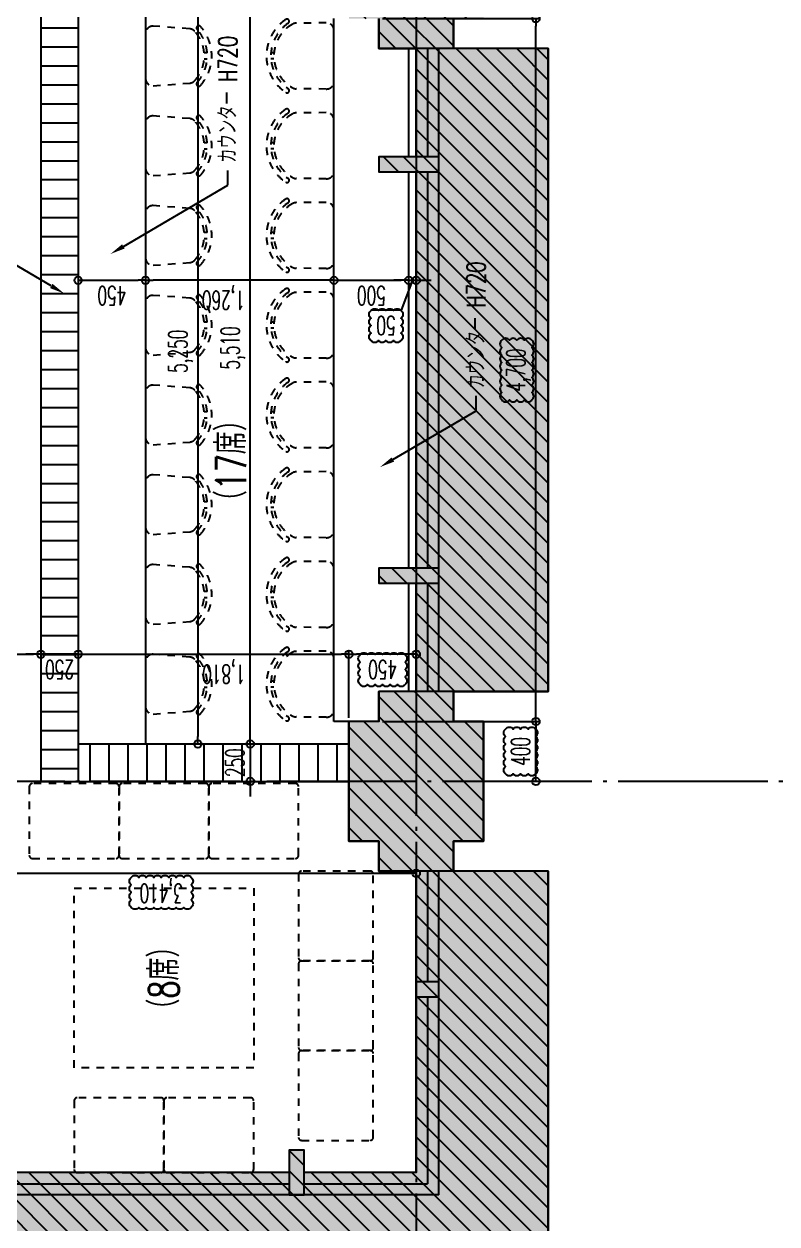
# Model space of a CAD drawing. Header units: millimetres. Extents: x -67913 to 128525, y -54442 to 63422.
# Drawn here: x 107512 to 112546, y 3191 to 11214 of the extents above; entities that cross this region are included whole.
import ezdxf
from ezdxf import colors
from ezdxf.entities.mleader import LeaderData, LeaderLine
from ezdxf.enums import TextEntityAlignment as Align
from ezdxf.math import Vec2, Vec3

# ---------------------------------------------------------------- set-up
doc = ezdxf.new("R2010")
doc.units = ezdxf.units.MM
doc.header["$LTSCALE"] = 500
doc.header["$PDMODE"] = 35
doc.linetypes.add('AXIS', pattern=[2.35, 2, -0.15, 0.05, -0.15])
doc.linetypes.add('DD3', pattern=[0.2, 0.1, -0.1])
doc.layers.get('0').update_dxf_attribs({"plot": 0})
for name, color, linetype in [('020KijnSn', 1, 'AXIS'), ('143Hatch8', 5, 'Continuous'), ('143Solid8', 253, 'Continuous'), ('153RcSee8', 2, 'Continuous'), ('220Kabe9', 7, 'Continuous'), ('230Kaik9', 7, 'Continuous'), ('270SiagSp', 8, 'Continuous'), ('302Dansa', 5, 'Continuous'), ('320Step', 4, 'Continuous'), ('350Kigu', 4, 'Continuous'), ('360Kagu', 3, 'DD3'), ('373YukaSp', 8, 'Continuous'), ('390Kigo', 8, 'Continuous'), ('391kigoHor', 10, 'Continuous')]:
    doc.layers.add(name, color=color, linetype=linetype)
doc.layers.add('HOJO', color=211, linetype='Continuous', plot=False)
doc.styles.add('Annotative', font='simplex.shx', dxfattribs={"width": 0.7, "bigfont": 'extfont2.shx'})
doc.styles.add('Dim', font='simplex.shx', dxfattribs={"width": 0.6, "bigfont": 'extfont2.shx'})
doc.styles.get("Standard").update_dxf_attribs({"font": 'simplex.shx', "width": 0.7, "bigfont": 'extfont2.shx'})
doc.dimstyles.new('PRO1-50', dxfattribs={"dimscale": 50, "dimtxt": 2.5, "dimasz": 1, "dimexe": 0.5, "dimexo": 0.5, "dimgap": 0.8, "dimtad": 1, "dimdec": 3, "dimdsep": 46, "dimlunit": 6, "dimtxsty": 'Dim', "dimblk": 'ORIGIN', "dimcen": 0, "dimadec": 3, "dimazin": 2, "dimtfac": 1, "dimtdec": 3, "dimtix": 1, "dimtmove": 2, "dimatfit": 3, "dimldrblk": 'ORIGIN', "dimfxl": 0, "dimarcsym": 0})

# ---------------------------------------------------------------- blocks, each defined once
blk = doc.blocks.new('_Origin')
at = {"color": 0, "linetype": 'ByBlock', "lineweight": -2}
blk.add_line((0, 0), (-1, 0), dxfattribs=at)
blk.add_circle((0, 0), 0.5, dxfattribs=at)
blk = doc.blocks.new('*D696')
at = {"layer": '270SiagSp', "color": 0, "lineweight": -2, "transparency": 16777216}
for p, q in [((106724.6, 4860), (106724.6, 5560)), ((110084.6, 5535), (106774.6, 5535))]:
    blk.add_line(p, q, dxfattribs=at)
at = {"layer": 'Defpoints', "color": 0, "transparency": 16777216}
for p in [(106724.6, 5535), (110134.6, 5535), (106724.6, 4835)]:
    blk.add_point(p, dxfattribs=at)
at = {"layer": '270SiagSp', "color": 0, "lineweight": -2, "transparency": 16777216, "xscale": 50, "yscale": 50, "zscale": 50, "rotation": 180}
blk.add_blockref('_Origin', (106724.6, 5535), dxfattribs=at)
at = {"layer": '270SiagSp', "color": 0, "lineweight": -2, "transparency": 16777216, "xscale": 50, "yscale": 50, "zscale": 50}
blk.add_blockref('_Origin', (110134.6, 5535), dxfattribs=at)
at = {"layer": '270SiagSp', "color": 0, "transparency": 16777216, "insert": (108429.6, 5420.6), "char_height": 125, "attachment_point": 5, "rotation": 180, "style": 'Dim'}
blk.add_mtext('3,410', dxfattribs=at)
blk = doc.blocks.new('*D698')
at = {"layer": '270SiagSp', "color": 0, "lineweight": -2, "transparency": 16777216}
for p, q in [((109909.6, 11250), (110959.6, 11250)), ((110934.6, 6600), (110934.6, 11200)), ((109909.6, 6550), (110959.6, 6550))]:
    blk.add_line(p, q, dxfattribs=at)
at = {"layer": 'Defpoints', "color": 0, "transparency": 16777216}
for p in [(109884.6, 11250), (110934.6, 11250), (109884.6, 6550)]:
    blk.add_point(p, dxfattribs=at)
at = {"layer": '270SiagSp', "color": 0, "lineweight": -2, "transparency": 16777216, "xscale": 50, "yscale": 50, "zscale": 50}
for p, rotation in [((110934.6, 11250), 90), ((110934.6, 6550), 270)]:
    blk.add_blockref('_Origin', p, dxfattribs=dict(at, rotation=rotation))
at = {"layer": '270SiagSp', "color": 0, "transparency": 16777216, "insert": (110820.2, 8900), "char_height": 125, "attachment_point": 5, "rotation": 90, "style": 'Dim'}
blk.add_mtext('4,700', dxfattribs=at)
blk = doc.blocks.new('*D699')
at = {"layer": '270SiagSp', "color": 0, "lineweight": -2, "transparency": 16777216}
for p, q in [((109909.6, 6550), (110959.6, 6550)), ((110934.6, 6200), (110934.6, 6500))]:
    blk.add_line(p, q, dxfattribs=at)
at = {"layer": 'Defpoints', "color": 0, "transparency": 16777216}
for p in [(109884.6, 6550), (110934.6, 6550), (110934.6, 6150)]:
    blk.add_point(p, dxfattribs=at)
at = {"layer": '270SiagSp', "color": 0, "lineweight": -2, "transparency": 16777216, "xscale": 50, "yscale": 50, "zscale": 50}
for p, rotation in [((110934.6, 6550), 90), ((110934.6, 6150), 270)]:
    blk.add_blockref('_Origin', p, dxfattribs=dict(at, rotation=rotation))
at = {"layer": '270SiagSp', "color": 0, "transparency": 16777216, "insert": (110832.1, 6350), "char_height": 125, "attachment_point": 5, "rotation": 90, "style": 'Dim'}
blk.add_mtext('400', dxfattribs=at)
blk = doc.blocks.new('*D721')
at = {"layer": '373YukaSp', "color": 0, "lineweight": -2, "transparency": 16777216}
for p, q in [((110034.6, 9500), (109984.6, 9500)), ((110109.6, 9500), (110032.9, 9300)), ((110084.6, 9500), (110134.6, 9500)), ((110084.6, 9500), (110134.6, 9500)), ((110184.6, 9500), (110234.6, 9500)), ((110032.9, 9300), (109831.5, 9300))]:
    blk.add_line(p, q, dxfattribs=at)
at = {"layer": 'Defpoints', "color": 0, "transparency": 16777216}
for p in [(110084.6, 9500), (110134.6, 9500), (110134.6, 9500)]:
    blk.add_point(p, dxfattribs=at)
at = {"layer": '373YukaSp', "color": 0, "lineweight": -2, "transparency": 16777216, "xscale": 50, "yscale": 50, "zscale": 50}
blk.add_blockref('_Origin', (110084.6, 9500), dxfattribs=at)
at = {"layer": '373YukaSp', "color": 0, "lineweight": -2, "transparency": 16777216, "xscale": 50, "yscale": 50, "zscale": 50, "rotation": 180}
blk.add_blockref('_Origin', (110134.6, 9500), dxfattribs=at)
at = {"layer": '373YukaSp', "color": 0, "transparency": 16777216, "insert": (109932.2, 9197.5), "char_height": 125, "attachment_point": 5, "rotation": 180, "style": 'Dim'}
blk.add_mtext('50', dxfattribs=at)
blk = doc.blocks.new('*D722')
at = {"layer": '373YukaSp', "color": 0, "lineweight": -2, "transparency": 16777216}
blk.add_line((109634.6, 9500), (110034.6, 9500), dxfattribs=at)
at = {"layer": 'Defpoints', "color": 0, "transparency": 16777216}
for p in [(109584.6, 9500), (110084.6, 9500), (110084.6, 9500)]:
    blk.add_point(p, dxfattribs=at)
at = {"layer": '373YukaSp', "color": 0, "lineweight": -2, "transparency": 16777216, "xscale": 50, "yscale": 50, "zscale": 50, "rotation": 180}
blk.add_blockref('_Origin', (109584.6, 9500), dxfattribs=at)
at = {"layer": '373YukaSp', "color": 0, "lineweight": -2, "transparency": 16777216, "xscale": 50, "yscale": 50, "zscale": 50}
blk.add_blockref('_Origin', (110084.6, 9500), dxfattribs=at)
at = {"layer": '373YukaSp', "color": 0, "transparency": 16777216, "insert": (109834.6, 9397.5), "char_height": 125, "attachment_point": 5, "rotation": 180, "style": 'Dim'}
blk.add_mtext('500', dxfattribs=at)
blk = doc.blocks.new('*D713')
at = {"layer": '270SiagSp', "color": 0, "lineweight": -2, "transparency": 16777216}
blk.add_line((109534.6, 9500), (108374.6, 9500), dxfattribs=at)
at = {"layer": 'Defpoints', "color": 0, "transparency": 16777216}
for p in [(108324.6, 9500), (108324.6, 9500), (109584.6, 9500)]:
    blk.add_point(p, dxfattribs=at)
at = {"layer": '270SiagSp', "color": 0, "lineweight": -2, "transparency": 16777216, "xscale": 50, "yscale": 50, "zscale": 50, "rotation": 180}
blk.add_blockref('_Origin', (108324.6, 9500), dxfattribs=at)
at = {"layer": '270SiagSp', "color": 0, "lineweight": -2, "transparency": 16777216, "xscale": 50, "yscale": 50, "zscale": 50}
blk.add_blockref('_Origin', (109584.6, 9500), dxfattribs=at)
at = {"layer": '270SiagSp', "color": 0, "transparency": 16777216, "insert": (108846, 9385.6), "char_height": 125, "attachment_point": 5, "rotation": 180, "style": 'Dim', "bg_fill": 3, "box_fill_scale": 1.1, "bg_fill_color": 256, "bg_fill_true_color": 13158600, "bg_fill_transparency": 0}
blk.add_mtext('1,260', dxfattribs=at)
blk = doc.blocks.new('*D714')
at = {"layer": '270SiagSp', "color": 0, "lineweight": -2, "transparency": 16777216}
blk.add_line((107924.6, 9500), (108274.6, 9500), dxfattribs=at)
at = {"layer": 'Defpoints', "color": 0, "transparency": 16777216}
for p in [(107874.6, 9500), (108324.6, 9500), (108324.6, 9500)]:
    blk.add_point(p, dxfattribs=at)
at = {"layer": '270SiagSp', "color": 0, "lineweight": -2, "transparency": 16777216, "xscale": 50, "yscale": 50, "zscale": 50, "rotation": 180}
blk.add_blockref('_Origin', (107874.6, 9500), dxfattribs=at)
at = {"layer": '270SiagSp', "color": 0, "lineweight": -2, "transparency": 16777216, "xscale": 50, "yscale": 50, "zscale": 50}
blk.add_blockref('_Origin', (108324.6, 9500), dxfattribs=at)
at = {"layer": '270SiagSp', "color": 0, "transparency": 16777216, "insert": (108099.6, 9397.5), "char_height": 125, "attachment_point": 5, "rotation": 180, "style": 'Dim'}
blk.add_mtext('450', dxfattribs=at)
blk = doc.blocks.new('*D715')
at = {"layer": '270SiagSp', "color": 0, "lineweight": -2, "transparency": 16777216}
for p, q in [((107574.6, 7000), (107524.6, 7000)), ((107874.6, 7000), (107624.6, 7000)), ((107924.6, 7000), (107974.6, 7000))]:
    blk.add_line(p, q, dxfattribs=at)
at = {"layer": 'Defpoints', "color": 0, "transparency": 16777216}
for p in [(107624.6, 7000), (107624.6, 7000), (107874.6, 7000)]:
    blk.add_point(p, dxfattribs=at)
at = {"layer": '270SiagSp', "color": 0, "lineweight": -2, "transparency": 16777216, "xscale": 50, "yscale": 50, "zscale": 50}
blk.add_blockref('_Origin', (107624.6, 7000), dxfattribs=at)
at = {"layer": '270SiagSp', "color": 0, "lineweight": -2, "transparency": 16777216, "xscale": 50, "yscale": 50, "zscale": 50, "rotation": 180}
blk.add_blockref('_Origin', (107874.6, 7000), dxfattribs=at)
at = {"layer": '270SiagSp', "color": 0, "transparency": 16777216, "insert": (107749.6, 6897.5), "char_height": 125, "attachment_point": 5, "rotation": 180, "style": 'Dim'}
blk.add_mtext('250', dxfattribs=at)
blk = doc.blocks.new('*D716')
at = {"layer": '270SiagSp', "color": 0, "lineweight": -2, "transparency": 16777216}
blk.add_line((106774.6, 7000), (107574.6, 7000), dxfattribs=at)
at = {"layer": 'Defpoints', "color": 0, "transparency": 16777216}
for p in [(106724.6, 7000), (107624.6, 7000), (107624.6, 7000)]:
    blk.add_point(p, dxfattribs=at)
at = {"layer": '270SiagSp', "color": 0, "lineweight": -2, "transparency": 16777216, "xscale": 50, "yscale": 50, "zscale": 50, "rotation": 180}
blk.add_blockref('_Origin', (106724.6, 7000), dxfattribs=at)
at = {"layer": '270SiagSp', "color": 0, "lineweight": -2, "transparency": 16777216, "xscale": 50, "yscale": 50, "zscale": 50}
blk.add_blockref('_Origin', (107624.6, 7000), dxfattribs=at)
at = {"layer": '270SiagSp', "color": 0, "transparency": 16777216, "insert": (107211.5, 6897.5), "char_height": 125, "attachment_point": 5, "rotation": 180, "style": 'Dim'}
blk.add_mtext('有効 900', dxfattribs=at)
blk = doc.blocks.new('*D725')
at = {"layer": '270SiagSp', "color": 0, "lineweight": -2, "transparency": 16777216}
for p, q in [((107924.6, 7000), (109634.6, 7000)), ((109684.6, 6575), (109684.6, 7025))]:
    blk.add_line(p, q, dxfattribs=at)
at = {"layer": 'Defpoints', "color": 0, "transparency": 16777216}
for p in [(107874.6, 7000), (109684.6, 7000), (109684.6, 6550)]:
    blk.add_point(p, dxfattribs=at)
at = {"layer": '270SiagSp', "color": 0, "lineweight": -2, "transparency": 16777216, "xscale": 50, "yscale": 50, "zscale": 50, "rotation": 180}
blk.add_blockref('_Origin', (107874.6, 7000), dxfattribs=at)
at = {"layer": '270SiagSp', "color": 0, "lineweight": -2, "transparency": 16777216, "xscale": 50, "yscale": 50, "zscale": 50}
blk.add_blockref('_Origin', (109684.6, 7000), dxfattribs=at)
at = {"layer": '270SiagSp', "color": 0, "transparency": 16777216, "insert": (108848.3, 6885.6), "char_height": 125, "attachment_point": 5, "rotation": 180, "style": 'Dim', "bg_fill": 3, "box_fill_scale": 1.1, "bg_fill_color": 256, "bg_fill_true_color": 13158600, "bg_fill_transparency": 0}
blk.add_mtext('1,810', dxfattribs=at)
blk = doc.blocks.new('*D726')
at = {"layer": '270SiagSp', "color": 0, "lineweight": -2, "transparency": 16777216}
for p, q in [((108349.6, 11910), (109049.6, 11910)), ((109024.6, 6450), (109024.6, 11860))]:
    blk.add_line(p, q, dxfattribs=at)
at = {"layer": 'Defpoints', "color": 0, "transparency": 16777216}
for p in [(108324.6, 11910), (109024.6, 11910), (109024.6, 6400)]:
    blk.add_point(p, dxfattribs=at)
at = {"layer": '270SiagSp', "color": 0, "lineweight": -2, "transparency": 16777216, "xscale": 50, "yscale": 50, "zscale": 50}
for p, rotation in [((109024.6, 11910), 90), ((109024.6, 6400), 270)]:
    blk.add_blockref('_Origin', p, dxfattribs=dict(at, rotation=rotation))
at = {"layer": '270SiagSp', "color": 0, "transparency": 16777216, "insert": (108910.2, 9047.6), "char_height": 125, "attachment_point": 5, "rotation": 90, "style": 'Dim'}
blk.add_mtext('5,510', dxfattribs=at)
blk = doc.blocks.new('*D710')
at = {"layer": '270SiagSp', "color": 0, "lineweight": -2, "transparency": 16777216}
for p, q in [((109024.6, 6450), (109024.6, 6500)), ((109024.6, 6400), (109024.6, 6150)), ((109024.6, 6100), (109024.6, 6050))]:
    blk.add_line(p, q, dxfattribs=at)
at = {"layer": 'Defpoints', "color": 0, "transparency": 16777216}
for p in [(109024.6, 6400), (109024.6, 6150), (109024.6, 6150)]:
    blk.add_point(p, dxfattribs=at)
at = {"layer": '270SiagSp', "color": 0, "lineweight": -2, "transparency": 16777216, "xscale": 50, "yscale": 50, "zscale": 50}
for p, rotation in [((109024.6, 6400), 270), ((109024.6, 6150), 90)]:
    blk.add_blockref('_Origin', p, dxfattribs=dict(at, rotation=rotation))
at = {"layer": '270SiagSp', "color": 0, "transparency": 16777216, "insert": (108922.1, 6275), "char_height": 125, "attachment_point": 5, "rotation": 90, "style": 'Dim'}
blk.add_mtext('250', dxfattribs=at)
blk = doc.blocks.new('*D712')
at = {"layer": '270SiagSp', "color": 0, "lineweight": -2, "transparency": 16777216}
blk.add_line((108674.6, 11600), (108674.6, 6450), dxfattribs=at)
at = {"layer": 'Defpoints', "color": 0, "transparency": 16777216}
for p in [(108674.6, 11650), (108674.6, 6400), (108674.6, 6400)]:
    blk.add_point(p, dxfattribs=at)
at = {"layer": '270SiagSp', "color": 0, "lineweight": -2, "transparency": 16777216, "xscale": 50, "yscale": 50, "zscale": 50}
for p, rotation in [((108674.6, 11650), 90), ((108674.6, 6400), 270)]:
    blk.add_blockref('_Origin', p, dxfattribs=dict(at, rotation=rotation))
at = {"layer": '270SiagSp', "color": 0, "transparency": 16777216, "insert": (108560.2, 9025), "char_height": 125, "attachment_point": 5, "rotation": 90, "style": 'Dim'}
blk.add_mtext('5,250', dxfattribs=at)
blk = doc.blocks.new('*D729')
at = {"layer": '270SiagSp', "color": 0, "lineweight": -2, "transparency": 16777216}
for p, q in [((109684.6, 6575), (109684.6, 7025)), ((110084.6, 7000), (109734.6, 7000))]:
    blk.add_line(p, q, dxfattribs=at)
at = {"layer": 'Defpoints', "color": 0, "transparency": 16777216}
for p in [(109684.6, 7000), (110134.6, 7000), (109684.6, 6550)]:
    blk.add_point(p, dxfattribs=at)
at = {"layer": '270SiagSp', "color": 0, "lineweight": -2, "transparency": 16777216, "xscale": 50, "yscale": 50, "zscale": 50, "rotation": 180}
blk.add_blockref('_Origin', (109684.6, 7000), dxfattribs=at)
at = {"layer": '270SiagSp', "color": 0, "lineweight": -2, "transparency": 16777216, "xscale": 50, "yscale": 50, "zscale": 50}
blk.add_blockref('_Origin', (110134.6, 7000), dxfattribs=at)
at = {"layer": '270SiagSp', "color": 0, "transparency": 16777216, "insert": (109909.6, 6897.5), "char_height": 125, "attachment_point": 5, "rotation": 180, "style": 'Dim', "bg_fill": 3, "box_fill_scale": 1.1, "bg_fill_color": 256, "bg_fill_true_color": 13158600, "bg_fill_transparency": 0}
blk.add_mtext('450', dxfattribs=at)
blk = doc.blocks.new('ローカウンターチェア')
blk.add_lwpolyline([(73483, 48995.5, 0.191953), (73466.8, 49028.8), (73465.9, 49029.6, 0.165258), (73321.8, 49092.2), (73321.8, 49112.2, -0.166896), (73479.4, 49044.4, 1.000187), (73499.5, 49066.6, 0.38619), (73104, 49066.6, 1.000331), (73124.2, 49044.4, -0.166984), (73281.8, 49112.2), (73281.8, 49092.2, 0.16686), (73136.6, 49028.6, 0.190435), (73120.5, 48995.5), (73102.1, 48750, 0.414214), (73152.1, 48700), (73451.4, 48700, 0.414214), (73501.4, 48750)], format="xyb", close=True)
blk = doc.blocks.new('O2スツール')
for p, q in [((122816.7, 47821.8), (122615.6, 47820.1)), ((122868.4, 47429.9), (122868.4, 47771.8)), ((122417.1, 47620.9), (122416.4, 47620.9)), ((122417.1, 47580.9), (122416.4, 47580.9)), ((122467.2, 47620.9), (122447.2, 47620.9)), ((122467.2, 47580.9), (122447.2, 47580.9)), ((122816.9, 47379.9), (122615.7, 47381.4))]:
    blk.add_line(p, q)
for centre, radius, start, end in [((122710, 47600.8), 293.6, 123.93982, 236.09298), ((122710.5, 47600.8), 264.1, 124.01688, 236.01593), ((122554.4, 47832.1), 14.9, 303.95581, 123.95581), ((122616, 47770.1), 50, 90.47321, 119.08629), ((122818.4, 47771.8), 50, 0, 91.91602), ((122710.1, 47600.8), 243.7, 119.06924, 240.96357), ((122818.4, 47429.9), 50, 268.08398, 0), ((122554.6, 47369.5), 14.9, 236.07699, 56.07699), ((122616.1, 47431.4), 50, 240.94651, 269.55959)]:
    blk.add_arc(centre, radius, start, end)
blk = doc.blocks.new('1掛けベンチ背もたれなし')
blk.add_lwpolyline([(580, 500), (20, 500, 0.414214), (0, 480), (0, 20, 0.414214), (20, 0), (580, 0, 0.414214), (600, 20), (600, 480, 0.414214)], format="xyb", close=True)

msp = doc.modelspace()

# ---------------------------------------------------------------- hatches: boundary and pattern name
at = {"layer": '143Hatch8', "linetype": 'Continuous'}
h = msp.add_hatch(dxfattribs=at)
h.set_pattern_fill('ANSI31', scale=30, angle=270)
h.set_pattern_definition([(315, (77134.61, 0), (67.35192, 67.35192), [])])
h.paths.add_polyline_path([(111017.4359, 5550), (111017.4359, 2600), (99234.6088, 2600), (99234.6088, 1025), (99509.6088, 1025), (99509.6088, 725), (104259.6088, 725), (104259.6088, 1025), (105009.6088, 1025), (105009.6088, 275), (104259.6088, 275), (104259.6088, 575), (99509.6088, 575), (99509.6088, 275), (98759.6088, 275), (98759.6088, 1025), (99084.6088, 1025), (99084.6088, 1910), (98934.6088, 1910), (98934.6088, 2010), (99084.6088, 2010), (99084.6088, 3385), (98139.6088, 3385), (98139.6088, 3535), (100034.6088, 3535), (100034.6088, 3685), (100134.6088, 3685), (100134.6088, 3535), (103034.6088, 3535), (103034.6088, 3685), (103134.6088, 3685), (103134.6088, 3535), (103934.6088, 3535), (103934.6088, 3685), (104034.6088, 3685), (104034.6088, 3535), (105234.6088, 3535), (105234.6088, 3685), (105334.6088, 3685), (105334.6088, 3535), (106134.6088, 3535), (106134.6088, 3685), (106234.6088, 3685), (106234.6088, 3535), (109284.6088, 3535), (109284.6088, 3685), (109384.6088, 3685), (109384.6088, 3535), (110134.6088, 3535), (110134.6088, 5550), (109884.6088, 5550), (109884.6088, 5750), (109684.6088, 5750), (109684.6088, 6550), (109884.6088, 6550), (109884.6088, 6750), (110134.6088, 6750), (110134.6088, 7475), (109884.6088, 7475), (109884.6088, 7575), (110134.6088, 7575), (110134.6088, 10225), (109884.6088, 10225), (109884.6088, 10325), (110134.6088, 10325), (110134.6088, 11050), (109884.6088, 11050), (109884.6088, 11250), (109684.6088, 11250), (109684.6088, 12050), (109884.6088, 12050), (109884.6088, 12250), (110134.6088, 12250), (110134.6088, 12990), (110284.6088, 12990), (110284.6088, 12891.0919), (111017.4359, 12890.9266), (111017.4359, 12250), (110384.6088, 12250), (110384.6088, 12050), (110584.6088, 12050), (110584.6088, 11250), (110384.6088, 11250), (110384.6088, 11050), (111017.4359, 11050), (111017.4359, 6750), (110384.6088, 6750), (110384.6088, 6550), (110584.6086, 6550), (110584.6088, 5750), (110384.6088, 5750), (110384.6088, 5550)])
at = {"layer": '143Solid8'}
msp.add_hatch(color=254, dxfattribs=at).paths.add_polyline_path([(82259.6088, 275), (82259.6088, -5069.8575), (82174.3863, -5197.6915), (82175.7285, -5198.5175), (81434.2303, -6310.758), (81408.8337, -6355.2134), (81472.3415, -6450.4784), (82178.7577, -7510.1023), (82259.6088, -7631.3793), (82259.6088, -11436.0199), (82488.4472, -11436.0199), (82488.4472, -12102.8779), (76759.8739, -12102.8779), (76759.8739, -19728.7338), (110515.681, -19728.7338), (110515.5658, -12979.3439), (106673.2587, -12979.3439), (106673.2587, -143.9096), (105009.6088, -143.9096), (105009.6088, 97.433), (99509.6088, 95.636), (99509.6088, 575), (104259.6088, 575), (104259.6088, 275), (105009.6088, 275), (105009.6088, 1025), (104259.6088, 1025), (104259.6088, 725), (99509.6088, 725), (99509.6088, 1025), (99234.6088, 1025), (99234.6088, 2600), (111017.4359, 2600), (111017.4359, 5550), (110384.6088, 5550), (110384.6088, 5750), (110584.6088, 5750), (110584.6088, 6550), (110384.6088, 6550), (110384.6088, 6750), (111017.4359, 6750), (111017.4359, 11050), (110384.6088, 11050), (110384.6088, 11250), (110584.6088, 11250), (110584.6088, 12050), (110384.6088, 12050), (110384.6088, 12250), (111017.4359, 12250), (111017.4359, 12890.9266), (110284.6088, 12891.0919), (110284.6088, 12990), (110134.6088, 12990), (110134.6088, 12250), (109884.6088, 12250), (109884.6088, 12050), (109684.6088, 12050), (109684.6088, 11250), (109884.6088, 11250), (109884.6088, 11050), (110134.6088, 11050), (110134.6088, 10325), (109884.6088, 10325), (109884.6088, 10225), (110134.6088, 10225), (110134.6088, 7575), (109884.6088, 7575), (109884.6088, 7475), (110134.6088, 7475), (110134.6088, 6750), (109884.6088, 6750), (109884.6088, 6550), (109684.6088, 6550), (109684.6088, 5750), (109884.6088, 5750), (109884.6088, 5550), (110134.6088, 5550), (110134.6088, 3535), (109384.6088, 3535), (109384.6088, 3685), (109284.6088, 3685), (109284.6088, 3535), (106234.6088, 3535), (106234.6088, 3685), (106134.6088, 3685), (106134.6088, 3535), (105334.6088, 3535), (105334.6088, 3685), (105234.6088, 3685), (105234.6088, 3535), (104034.6088, 3535), (104034.6088, 3685), (103934.6088, 3685), (103934.6088, 3535), (103134.6088, 3535), (103134.6088, 3685), (103034.6088, 3685), (103034.6088, 3535), (100134.6088, 3535), (100134.6088, 3685), (100034.6088, 3685), (100034.6088, 3535), (98154.6088, 3535), (98154.6088, 3520), (98139.6088, 3520), (98139.6088, 3400), (98139.6088, 3385), (94759.6088, 3385), (94759.6088, 3535), (86064.6088, 3535), (86064.6088, 1025), (84414.6088, 1025), (84414.6088, 425), (83009.6088, 425), (83009.6088, 1025), (82259.6088, 1025), (82259.6088, 425), (77509.6088, 425), (77509.6088, 1025), (77189.6088, 1025), (77189.6088, 5775), (77659.6088, 5775), (77659.6088, 6525), (77189.6088, 6525), (77189.6088, 11275), (77659.6088, 11275), (77659.6088, 12025), (77189.6088, 12025), (77189.6088, 16775), (77659.6088, 16775), (77659.6088, 17525), (77189.6088, 17525), (77189.6088, 22275), (77659.6088, 22275), (77659.6088, 23025), (77189.6088, 23025), (77189.6088, 27775), (77509.6088, 27775), (77509.6088, 28400), (82259.6088, 28400), (82259.6088, 27775), (83009.6088, 27775), (83009.6088, 28550), (76759.6088, 28550), (76759.6088, 27775), (77014.6088, 27775), (77014.6088, 23025), (76759.6088, 23025), (76759.6088, 22275), (77014.6088, 22275), (77014.6088, 17525), (76759.6088, 17525), (76759.6088, 16775), (77014.6088, 16775), (77014.6088, 12025), (76759.6088, 12025), (76759.6088, 11275), (77014.6088, 11275), (77014.6088, 6525), (76759.6088, 6525), (76759.6088, 5775), (77014.6088, 5774.7849), (77014.6088, 1025), (76759.6088, 1025), (76759.6088, 275)])
at = {"layer": '302Dansa'}
h = msp.add_hatch(dxfattribs=at)
h.set_pattern_fill('LINE', color=256, scale=40)
h.set_pattern_definition([(0, (107624.61, 9030), (0, 127), [])])
h.paths.add_polyline_path([(107874.6088, 11910), (107624.6088, 11910), (107624.6088, 6150), (107874.6088, 6150)])
h = msp.add_hatch(dxfattribs=at)
h.set_pattern_fill('LINE', color=256, scale=40, angle=90)
h.set_pattern_definition([(90, (108462.11, 6400), (-127, 8e-15), [])])
h.paths.add_polyline_path([(109684.6088, 6400), (107874.6088, 6400), (107874.6088, 6150), (109684.6088, 6150)])

# ---------------------------------------------------------------- linework, layer by layer
at = {"layer": '020KijnSn'}
for p, q in [((110134.6088, 37470), (110134.6088, -23200)), ((114834.6088, 6150), (72434.6088, 6150))]:
    msp.add_line(p, q, dxfattribs=at)
at = {"layer": '153RcSee8', "color": 4}
for p, q in [((111017.4359, 11050), (110384.6088, 11050)), ((111017.4359, 11050), (111017.4359, 6750)), ((111017.4359, 6750), (110384.6088, 6750)), ((111017.4359, 5550), (110384.6088, 5550)), ((111017.4359, 5550), (111017.4359, 2600))]:
    msp.add_line(p, q, dxfattribs=at)
at = {"layer": '220Kabe9'}
for p, q in [((109884.6088, 11050), (109884.6088, 11250)), ((110384.6088, 11250), (110384.6088, 11050)), ((110384.6088, 11050), (109884.6088, 11050)), ((109884.6088, 6550), (109884.6088, 6750)), ((110384.6088, 6750), (109884.6088, 6750)), ((110384.6088, 6750), (110384.6088, 6550)), ((109684.6088, 5750), (109684.6088, 6550)), ((109884.6088, 6550), (109684.6088, 6550)), ((110584.6088, 6550), (110384.6088, 6550)), ((110584.6088, 6550), (110584.6088, 5750)), ((109884.6088, 5750), (109684.6088, 5750)), ((109884.6088, 5550), (109884.6088, 5750)), ((110384.6088, 5750), (110384.6088, 5550)), ((110584.6088, 5750), (110384.6088, 5750)), ((110384.6088, 5550), (109884.6088, 5550))]:
    msp.add_line(p, q, dxfattribs=at)
at = {"layer": '230Kaik9', "color": 5}
for p, q in [((110134.6088, 10325), (110134.6088, 11050)), ((110284.6088, 6750), (110284.6088, 11050)), ((110134.6088, 7575), (110134.6088, 10225)), ((110134.6088, 6750), (110134.6088, 7475)), ((110134.6088, 3535), (110134.6088, 5550)), ((110284.6088, 3385), (110284.6088, 5550)), ((109284.6088, 3535), (106234.6088, 3535)), ((110134.6088, 3535), (109384.6088, 3535)), ((110284.6088, 3385), (100134.6088, 3385))]:
    msp.add_line(p, q, dxfattribs=at)
at = {"layer": '230Kaik9'}
for p, q in [((110209.6088, 11050), (110209.6088, 10325)), ((110209.6088, 10225), (110209.6088, 7575)), ((110209.6088, 7475), (110209.6088, 6750)), ((110209.6088, 5550), (110209.6088, 4810)), ((110209.6088, 4710), (110209.6088, 3460)), ((106234.6088, 3460), (109284.6088, 3460)), ((109384.6088, 3460), (110209.6088, 3460))]:
    msp.add_line(p, q, dxfattribs=at)
for points in [[(109884.6088, 10225), (110284.6088, 10225), (110284.6088, 10325), (109884.6088, 10325)], [(109884.6088, 7475), (110284.6088, 7475), (110284.6088, 7575), (109884.6088, 7575)], [(110134.6088, 4710), (110284.6088, 4710), (110284.6088, 4810), (110134.6088, 4810)], [(109284.6088, 3685), (109284.6088, 3385), (109384.6088, 3385), (109384.6088, 3685)]]:
    msp.add_lwpolyline(points, close=True, dxfattribs=at)
at = {"layer": '320Step'}
msp.add_line((107624.6088, 6150), (106724.6088, 6150), dxfattribs=at)
at = {"layer": '350Kigu'}
for p, q in [((107624.6088, 11910), (107624.6088, 6150)), ((107874.6088, 11910), (107874.6088, 6150)), ((108324.6088, 11910), (108324.6088, 6400)), ((109584.6088, 6550), (109584.6088, 11250)), ((110084.6088, 10325), (110084.6088, 11050)), ((110084.6088, 7575), (110084.6088, 10225)), ((109684.6088, 6550), (109584.6088, 6550)), ((107874.6088, 6400), (109684.6088, 6400)), ((109684.6088, 6400), (109684.6088, 6150)), ((107624.6088, 6150), (109684.6088, 6150))]:
    msp.add_line(p, q, dxfattribs=at)
at = {"layer": '360Kagu'}
msp.add_lwpolyline([(107847.6088, 5435), (109047.6088, 5435), (109047.6088, 4235), (107847.6088, 4235)], close=True, dxfattribs=at)
at = {"layer": '391kigoHor'}
for points in [[(110032.1878, 9097.5, -0.52056705), (109982.1878, 9097.5, -0.52056705), (109932.1878, 9097.5, -0.52056705), (109882.1878, 9097.5, -0.52056705), (109832.1878, 9097.5, -0.52056705), (109832.1878, 9147.5, -0.52056705), (109832.1878, 9197.5, -0.52056705), (109832.1878, 9247.5, -0.52056705), (109832.1878, 9297.5, -0.52056705), (109882.1878, 9297.5, -0.52056705), (109932.1878, 9297.5, -0.52056705), (109982.1878, 9297.5, -0.52056705), (110032.1878, 9297.5, -0.52056705), (110032.1878, 9247.5, -0.52056705), (110032.1878, 9197.5, -0.52056705), (110032.1878, 9147.5, -0.52056705)], [(110907.3986, 9100, 0.52056705), (110857.3986, 9100, 0.52056705), (110807.3986, 9100, 0.52056705), (110757.3986, 9100, 0.52056705), (110707.3986, 9100, 0.52056705), (110707.3986, 9050, 0.52056705), (110707.3986, 9000, 0.52056705), (110707.3986, 8950, 0.52056705), (110707.3986, 8900, 0.52056705), (110707.3986, 8850, 0.52056705), (110707.3986, 8800, 0.52056705), (110707.3986, 8750, 0.52056705), (110707.3986, 8700, 0.52056705), (110757.3986, 8700, 0.52056705), (110807.3986, 8700, 0.52056705), (110857.3986, 8700, 0.52056705), (110907.3986, 8700, 0.52056705), (110907.3986, 8750, 0.52056705), (110907.3986, 8800, 0.52056705), (110907.3986, 8850, 0.52056705), (110907.3986, 8900, 0.52056705), (110907.3986, 8950, 0.52056705), (110907.3986, 9000, 0.52056705), (110907.3986, 9050, 0.52056705)], [(110932.1088, 6200, -0.52056705), (110882.1088, 6200, -0.52056705), (110832.1088, 6200, -0.52056705), (110782.1088, 6200, -0.52056705), (110732.1088, 6200, -0.52056705), (110732.1088, 6250, -0.52056705), (110732.1088, 6300, -0.52056705), (110732.1088, 6350, -0.52056705), (110732.1088, 6400, -0.52056705), (110732.1088, 6450, -0.52056705), (110732.1088, 6500, -0.52056705), (110782.1088, 6500, -0.52056705), (110832.1088, 6500, -0.52056705), (110882.1088, 6500, -0.52056705), (110932.1088, 6500, -0.52056705), (110932.1088, 6450, -0.52056705), (110932.1088, 6400, -0.52056705), (110932.1088, 6350, -0.52056705), (110932.1088, 6300, -0.52056705), (110932.1088, 6250, -0.52056705)], [(108629.6088, 5507.7898, -0.52056705), (108629.6088, 5457.7898, -0.52056705), (108629.6088, 5407.7898, -0.52056705), (108629.6088, 5357.7898, -0.52056705), (108629.6088, 5307.7898, -0.52056705), (108579.6088, 5307.7898, -0.52056705), (108529.6088, 5307.7898, -0.52056705), (108479.6088, 5307.7898, -0.52056705), (108429.6088, 5307.7898, -0.52056705), (108379.6088, 5307.7898, -0.52056705), (108329.6088, 5307.7898, -0.52056705), (108279.6088, 5307.7898, -0.52056705), (108229.6088, 5307.7898, -0.52056705), (108229.6088, 5357.7898, -0.52056705), (108229.6088, 5407.7898, -0.52056705), (108229.6088, 5457.7898, -0.52056705), (108229.6088, 5507.7898, -0.52056705), (108279.6088, 5507.7898, -0.52056705), (108329.6088, 5507.7898, -0.52056705), (108379.6088, 5507.7898, -0.52056705), (108429.6088, 5507.7898, -0.52056705), (108479.6088, 5507.7898, -0.52056705), (108529.6088, 5507.7898, -0.52056705), (108579.6088, 5507.7898, -0.52056705)]]:
    msp.add_lwpolyline(points, format="xyb", close=True, dxfattribs=at)
at = {"layer": 'HOJO'}
for points in [[(109884.6088, 11250), (109884.6088, 11050), (110134.6088, 11050), (110134.6088, 10325), (109884.6088, 10325), (109884.6088, 10225), (110134.6088, 10225), (110134.6088, 7575), (109884.6088, 7575), (109884.6088, 7475), (110134.6088, 7475), (110134.6088, 6750), (109884.6088, 6750), (109884.6088, 6550), (109684.6088, 6550), (109684.6088, 5750), (109884.6088, 5750), (109884.6088, 5550), (110134.6088, 5550), (110134.6088, 3535), (109384.6088, 3535), (109384.6088, 3685), (109284.6088, 3685), (109284.6088, 3535), (106234.6088, 3535)], [(111017.4359, 2600), (111017.4359, 5550), (110384.6088, 5550), (110384.6088, 5750), (110584.6088, 5750), (110584.6088, 6550), (110384.6088, 6550), (110384.6088, 6750), (111017.4359, 6750), (111017.4359, 11050), (110384.6088, 11050), (110384.6088, 11250)]]:
    msp.add_lwpolyline(points, dxfattribs=at)

# ---------------------------------------------------------------- block references
at = {"layer": '360Kagu'}
for name, p in [('O2スツール', (-13283.7918, -36600.7156)), ('O2スツール', (-13283.7918, -37200.7156)), ('O2スツール', (-13283.7918, -39000.7156)), ('O2スツール', (-13283.7918, -39600.7156)), ('O2スツール', (-13283.7918, -40200.7156)), ('1掛けベンチ背もたれなし', (107547.6088, 5635)), ('1掛けベンチ背もたれなし', (108147.6088, 5635)), ('1掛けベンチ背もたれなし', (108747.6088, 5635)), ('1掛けベンチ背もたれなし', (107847.6088, 3535)), ('1掛けベンチ背もたれなし', (108447.6088, 3535))]:
    msp.add_blockref(name, p, dxfattribs=at)
for name, p, rotation in [('ローカウンターチェア', (59624.612, 84301.7781), 270), ('ローカウンターチェア', (59624.612, 83701.7781), 270), ('ローカウンターチェア', (59624.612, 83101.7781), 270), ('ローカウンターチェア', (59624.612, 81901.7781), 270), ('ローカウンターチェア', (59624.612, 81301.7781), 270), ('ローカウンターチェア', (59624.612, 80701.7781), 270), ('1掛けベンチ背もたれなし', (109847.6088, 4950), 90), ('1掛けベンチ背もたれなし', (109847.6088, 4350), 90), ('1掛けベンチ背もたれなし', (109847.6088, 3750), 90)]:
    msp.add_blockref(name, p, dxfattribs=dict(at, rotation=rotation))

# ---------------------------------------------------------------- texts
at = {"layer": '390Kigo', "width": 0.7}
for s, p in [('（17席）', (108896.6367, 8293.9667)), ('（8席）', (108447.6088, 4835))]:
    msp.add_text(s, height=200, rotation=90, dxfattribs=at).set_placement(p, align=Align.MIDDLE_CENTER)

# ---------------------------------------------------------------- dimensions: what is measured, and where the dimension line sits
at = {"layer": '270SiagSp'}
for base, p1, p2, angle, picture, middle in [((110934.6088, 11250), (109884.6088, 6550), (109884.6088, 11250), 90, '*D698', (110820.204, 8900)), ((107624.6088, 7000), (107874.6088, 7000), (107624.6088, 7000), 180, '*D715', (107749.6088, 6897.5)), ((109024.6088, 6150), (109024.6088, 6400), (109024.6088, 6150), 270, '*D710', (108922.1088, 6275)), ((110934.6088, 6550), (110934.6088, 6150), (109884.6088, 6550), 90, '*D699', (110832.1088, 6350)), ((106724.6088, 5535), (110134.6088, 5535), (106724.6088, 4835), 180, '*D696', (108429.6088, 5420.5952))]:
    dim = msp.add_linear_dim(base=base, p1=p1, p2=p2, angle=angle, dimstyle='PRO1-50', dxfattribs=at)
    dim.commit()
    dim.dimension.update_dxf_attribs({"geometry": picture, "text_midpoint": middle})
dim = msp.add_linear_dim(base=(107624.6088, 7000), p1=(106724.6088, 7000), p2=(107624.6088, 7000), dimstyle='PRO1-50', override={"dimpost": '有効 <>'}, dxfattribs=at)
dim.commit()
dim.dimension.update_dxf_attribs({"geometry": '*D716', "text_midpoint": (107211.4727, 6897.5), "dimtype": 160})
at = {"layer": '373YukaSp'}
dim = msp.add_linear_dim(base=(110084.6088, 9500), p1=(109584.6088, 9500), p2=(110084.6088, 9500), dimstyle='PRO1-50', dxfattribs=at)
dim.commit()
dim.dimension.update_dxf_attribs({"geometry": '*D722', "text_midpoint": (109834.6088, 9397.5)})
dim = msp.add_linear_dim(base=(110134.6088, 9500), p1=(110084.6088, 9500), p2=(110134.6088, 9500), angle=180, dimstyle='PRO1-50', override={"dimtmove": 1}, dxfattribs=at)
dim.commit()
dim.dimension.update_dxf_attribs({"geometry": '*D721', "text_midpoint": (109992.9021, 9300), "dimtype": 160})

# ---------------------------------------------------------------- leaders
at = {"layer": '390Kigo'}
ml = msp.add_multileader_mtext('Standard', dxfattribs=at)
ml.set_content('カウンター H720', color=256, style='Annotative')
ml.set_leader_properties()
ml.build(insert=Vec2(0, 0))
ml.multileader.update_dxf_attribs({"dogleg_length": 2, "arrow_head_size": 100})
ctx = ml.context
ctx.base_point, ctx.char_height, ctx.arrow_head_size, ctx.landing_gap_size, ctx.plane_origin, ctx.plane_x_axis, ctx.plane_y_axis = Vec3(108874.6088, 10235.4293), 125, 100, 50, Vec3(109299.4107, 4946.7038), Vec3(0, 1), Vec3(-1, 0)
notes = []
notes.append((ctx, [(0, (1, 1, 0), (108874.6088, 10135.4293), (0, 1), 100, [(0, [(108090.0934, 9676.1175)], 0, [])])]))
ctx.mtext.insert, ctx.mtext.text_direction, ctx.mtext.width, ctx.mtext.defined_height, ctx.mtext.flow_direction = Vec3(108812.1088, 10285.4293), Vec3(0, 1), 1650.600283, 55.8756, 5
ml = msp.add_multileader_mtext('Standard', dxfattribs=at)
ml.set_content('腰壁・天端:構造用合板 t15の上\\P無釉タイル H1,600', color=256, style='Annotative')
ml.set_leader_properties()
ml.build(insert=Vec2(0, 0))
ml.multileader.update_dxf_attribs({"dogleg_length": 2, "arrow_head_size": 100})
ctx = ml.context
ctx.base_point, ctx.char_height, ctx.arrow_head_size, ctx.landing_gap_size, ctx.plane_origin, ctx.plane_x_axis, ctx.plane_y_axis = Vec3(107074.4228, 9925.1891), 125, 100, 50, Vec3(106649.8069, 4636.4636), Vec3(0, 1), Vec3(-1, 0)
notes.append((ctx, [(0, (1, 1, 0), (107074.4228, 9825.1891), (0, 1), 100, [(0, [(107780.8204, 9411.7219)], 0, [])])]))
ctx.mtext.insert, ctx.mtext.text_direction, ctx.mtext.width, ctx.mtext.defined_height, ctx.mtext.flow_direction = Vec3(107000.204, 9975.1891), Vec3(0, 1), 1650.600283, 55.8756, 5
ml = msp.add_multileader_mtext('Standard', dxfattribs=at)
ml.set_content('カウンター H720', color=256, style='Annotative')
ml.set_leader_properties()
ml.build(insert=Vec2(0, 0))
ml.multileader.update_dxf_attribs({"dogleg_length": 2, "arrow_head_size": 100})
ctx = ml.context
ctx.base_point, ctx.char_height, ctx.arrow_head_size, ctx.landing_gap_size, ctx.plane_origin, ctx.plane_x_axis, ctx.plane_y_axis = Vec3(110534.6088, 8727.3854), 125, 100, 50, Vec3(110959.4107, 3438.6598), Vec3(0, 1), Vec3(-1, 0)
notes.append((ctx, [(0, (1, 1, 0), (110534.6088, 8627.3854), (0, 1), 100, [(0, [(109892.3366, 8251.3529)], 0, [])])]))
ctx.mtext.insert, ctx.mtext.text_direction, ctx.mtext.width, ctx.mtext.defined_height, ctx.mtext.flow_direction = Vec3(110472.1088, 8777.3854), Vec3(0, 1), 1650.600283, 55.8756, 5
for ctx, leaders in notes:
    for number, flags, end, landing, length, lines in leaders:
        leader = LeaderData()
        leader.index, (leader.has_last_leader_line, leader.has_dogleg_vector, leader.attachment_direction) = number, flags
        leader.last_leader_point, leader.dogleg_vector, leader.dogleg_length = Vec3(end), Vec3(landing), length
        for number, points, colour, breaks in lines:
            line = LeaderLine()
            line.index, line.vertices, line.color, line.breaks = number, Vec3.list(points), colors.encode_raw_color(colour), breaks
            leader.lines.append(line)
        ctx.leaders.append(leader)

# ---------------------------------------------------------------- next in the draw order: dimensions: what is measured, and where the dimension line sits
at = {"layer": '270SiagSp'}
for base, p1, p2, angle, picture, middle in [((108324.6088, 9500), (109584.6088, 9500), (108324.6088, 9500), 180, '*D713', (108845.959, 9385.5952)), ((109684.6088, 7000), (107874.6088, 7000), (109684.6088, 6550), 0, '*D725', (108848.2977, 6885.5952))]:
    dim = msp.add_linear_dim(base=base, p1=p1, p2=p2, angle=angle, dimstyle='PRO1-50', override={"dimtfill": 1}, dxfattribs=at)
    dim.commit()
    dim.dimension.update_dxf_attribs({"geometry": picture, "text_midpoint": middle, "dimtype": 160})

# ---------------------------------------------------------------- next in the draw order: block references
at = {"layer": '360Kagu'}
for p in [(-13283.7918, -37800.7156), (-13283.7918, -38400.7156), (-13283.7918, -40800.7156)]:
    msp.add_blockref('O2スツール', p, dxfattribs=at)
at = {"layer": '360Kagu', "rotation": 270}
for p in [(59624.612, 82501.7781), (59624.612, 80101.7781)]:
    msp.add_blockref('ローカウンターチェア', p, dxfattribs=at)

# ---------------------------------------------------------------- next in the draw order: dimensions: what is measured, and where the dimension line sits
at = {"layer": '270SiagSp'}
dim = msp.add_linear_dim(base=(109024.6088, 11910), p1=(109024.6088, 6400), p2=(108324.6088, 11910), angle=90, dimstyle='PRO1-50', dxfattribs=at)
dim.commit()
dim.dimension.update_dxf_attribs({"geometry": '*D726', "text_midpoint": (108910.204, 9047.6375), "dimtype": 160})
dim = msp.add_linear_dim(base=(108674.6088, 6400), p1=(108674.6088, 11650), p2=(108674.6088, 6400), angle=270, dimstyle='PRO1-50', dxfattribs=at)
dim.commit()
dim.dimension.update_dxf_attribs({"geometry": '*D712', "text_midpoint": (108560.204, 9025)})
dim = msp.add_linear_dim(base=(108324.6088, 9500), p1=(107874.6088, 9500), p2=(108324.6088, 9500), dimstyle='PRO1-50', dxfattribs=at)
dim.commit()
dim.dimension.update_dxf_attribs({"geometry": '*D714', "text_midpoint": (108099.6088, 9397.5)})
dim = msp.add_linear_dim(base=(109684.6088, 7000), p1=(110134.6088, 7000), p2=(109684.6088, 6550), angle=180, dimstyle='PRO1-50', override={"dimtfill": 1}, dxfattribs=at)
dim.commit()
dim.dimension.update_dxf_attribs({"geometry": '*D729', "text_midpoint": (109909.6088, 6897.5)})

# ---------------------------------------------------------------- next in the draw order: linework, layer by layer
at = {"layer": '350Kigu'}
msp.add_line((110084.6088, 6750), (110084.6088, 7475), dxfattribs=at)
at = {"layer": '391kigoHor'}
msp.add_lwpolyline([(109759.6088, 6797.5, -0.52056705), (109759.6088, 6847.5, -0.52056705), (109759.6088, 6897.5, -0.52056705), (109759.6088, 6947.5, -0.52056705), (109759.6088, 6997.5, -0.52056705), (109809.6088, 6997.5, -0.52056705), (109859.6088, 6997.5, -0.52056705), (109909.6088, 6997.5, -0.52056705), (109959.6088, 6997.5, -0.52056705), (110009.6088, 6997.5, -0.52056705), (110059.6088, 6997.5, -0.52056705), (110059.6088, 6947.5, -0.52056705), (110059.6088, 6897.5, -0.52056705), (110059.6088, 6847.5, -0.52056705), (110059.6088, 6797.5, -0.52056705), (110009.6088, 6797.5, -0.52056705), (109959.6088, 6797.5, -0.52056705), (109909.6088, 6797.5, -0.52056705), (109859.6088, 6797.5, -0.52056705), (109809.6088, 6797.5, -0.52056705)], format="xyb", close=True, dxfattribs=at)

doc.saveas('drawing.dxf')
